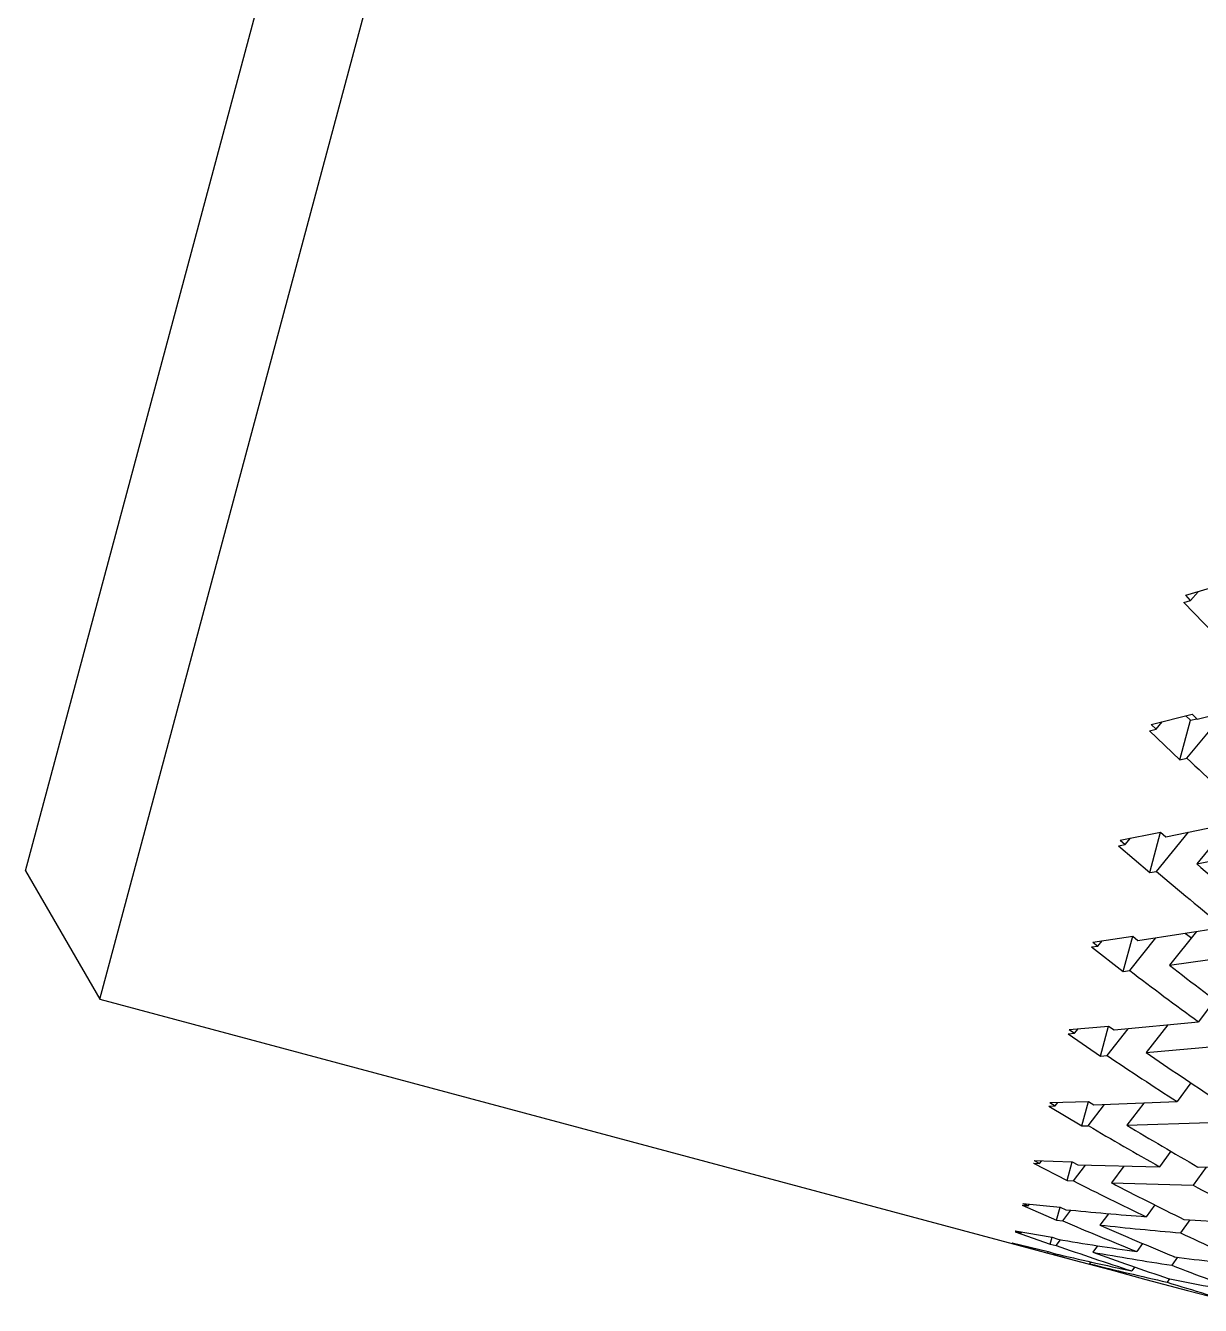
# Model space of a CAD drawing. Extents: x 0 to 420, y 0 to 297.
# Drawn here: x 132.4456 to 132.7566, y 256.1127 to 256.4516 of the extents above; entities that cross this region are included whole.
import ezdxf

# ---------------------------------------------------------------- set-up
doc = ezdxf.new("R2010")
doc.units = 0
doc.layers.get('0').update_dxf_attribs({"linetype": 'CONTINUOUS'})

msp = doc.modelspace()

# ---------------------------------------------------------------- linework, layer by layer
at = {"color": 7}
for p, q in [((132.46521, 256.193756), (132.978149, 258.108124)), ((132.445557, 256.227783), (132.945023, 258.091766)), ((132.752686, 256.30072), (132.763733, 256.303986)), ((132.753983, 256.299347), (132.755966, 256.301666)), ((132.752182, 256.298828), (132.753983, 256.299347)), ((132.760132, 256.290588), (132.752182, 256.298828)), ((132.753983, 256.299347), (132.752686, 256.30072)), ((132.755737, 256.267914), (132.779129, 256.273865)), ((132.74353, 256.26651), (132.754425, 256.269226)), ((132.751175, 256.257141), (132.753998, 256.267639)), ((132.752747, 256.268799), (132.753998, 256.267639)), ((132.75296, 256.257568), (132.763168, 256.269775)), ((132.753998, 256.267639), (132.755646, 256.268005)), ((132.754425, 256.269226), (132.755737, 256.267914)), ((132.743073, 256.264832), (132.744843, 256.265259)), ((132.743073, 256.264832), (132.751175, 256.257141)), ((132.74353, 256.26651), (132.744843, 256.265259)), ((132.744843, 256.265259), (132.74649, 256.267242)), ((132.751175, 256.257141), (132.75296, 256.257568)), ((132.747406, 256.236786), (132.770462, 256.241516)), ((132.735306, 256.23584), (132.746048, 256.237976)), ((132.743164, 256.227264), (132.746048, 256.237976)), ((132.744934, 256.2276), (132.753387, 256.237976)), ((132.746048, 256.237976), (132.747406, 256.236786)), ((132.764252, 256.240204), (132.755615, 256.229614)), ((132.734924, 256.234344), (132.736649, 256.23468)), ((132.734924, 256.234344), (132.743164, 256.227264)), ((132.735306, 256.23584), (132.736649, 256.23468)), ((132.736649, 256.23468), (132.738037, 256.236389)), ((132.755615, 256.229614), (132.778687, 256.234192)), ((132.445557, 256.227783), (132.46521, 256.193756)), ((132.743164, 256.227264), (132.744934, 256.2276)), ((132.728088, 256.208893), (132.738647, 256.210419)), ((132.73616, 256.20108), (132.738647, 256.210419)), ((132.7379, 256.201324), (132.744812, 256.210022)), ((132.738647, 256.210419), (132.740051, 256.20932)), ((132.740051, 256.20932), (132.762772, 256.212799)), ((132.755524, 256.211639), (132.748413, 256.202728)), ((132.752625, 256.211182), (132.754211, 256.209991)), ((132.727737, 256.207581), (132.729446, 256.207825)), ((132.727737, 256.207581), (132.73616, 256.20108)), ((132.728088, 256.208893), (132.729446, 256.207825)), ((132.729446, 256.207825), (132.730576, 256.209229)), ((132.748413, 256.202728), (132.771149, 256.206055)), ((132.73616, 256.20108), (132.7379, 256.201324)), ((132.46521, 256.193756), (132.723114, 256.124664)), ((132.760376, 256.193573), (132.756073, 256.187805)), ((132.721863, 256.185699), (132.732285, 256.186615)), ((132.730164, 256.178711), (132.732285, 256.186615)), ((132.732285, 256.186615), (132.733704, 256.185608)), ((132.733704, 256.185608), (132.756073, 256.187805)), ((132.747955, 256.186951), (132.742249, 256.179626)), ((132.721558, 256.184601), (132.723267, 256.184723)), ((132.721558, 256.184601), (132.730164, 256.178711)), ((132.721863, 256.185699), (132.723267, 256.184723)), ((132.723267, 256.184723), (132.724182, 256.185883)), ((132.731873, 256.178833), (132.737427, 256.185944)), ((132.742249, 256.179626), (132.764603, 256.181641)), ((132.730164, 256.178711), (132.731873, 256.178833)), ((132.754059, 256.1716), (132.750397, 256.166626)), ((132.716705, 256.166382), (132.726929, 256.166687)), ((132.716705, 256.166382), (132.718124, 256.165527)), ((132.718124, 256.165527), (132.718811, 256.166443)), ((132.72522, 256.160248), (132.726929, 256.166687)), ((132.726898, 256.160248), (132.731201, 256.165863)), ((132.726929, 256.166687), (132.728378, 256.165771)), ((132.728378, 256.165771), (132.750397, 256.166626)), ((132.741562, 256.166229), (132.737091, 256.160431)), ((132.716461, 256.165466), (132.718124, 256.165527)), ((132.716461, 256.165466), (132.72522, 256.160248)), ((132.72522, 256.160248), (132.726898, 256.160248)), ((132.737091, 256.160431), (132.759109, 256.161102)), ((132.748749, 256.153473), (132.745789, 256.149384)), ((132.712402, 256.15033), (132.71402, 256.150269)), ((132.712402, 256.15033), (132.721313, 256.145721)), ((132.712585, 256.151031), (132.722656, 256.150665)), ((132.712585, 256.151031), (132.71402, 256.150269)), ((132.71402, 256.150269), (132.714554, 256.15094)), ((132.721313, 256.145721), (132.722656, 256.150665)), ((132.722656, 256.150665), (132.724121, 256.149872)), ((132.722977, 256.14563), (132.726166, 256.149811)), ((132.724121, 256.149872), (132.745789, 256.149384)), ((132.736328, 256.149567), (132.733002, 256.145172)), ((132.758133, 256.149292), (132.754639, 256.144501)), ((132.755951, 256.149292), (132.778183, 256.149414)), ((132.721313, 256.145721), (132.722977, 256.14563)), ((132.733002, 256.145172), (132.754639, 256.144501)), ((132.709412, 256.139191), (132.711014, 256.139038)), ((132.709412, 256.139191), (132.718506, 256.135254)), ((132.709534, 256.139679), (132.719437, 256.138672)), ((132.709534, 256.139679), (132.711014, 256.139038)), ((132.711014, 256.139038), (132.711365, 256.139496)), ((132.744476, 256.139282), (132.742218, 256.136139)), ((132.718506, 256.135254), (132.719437, 256.138672)), ((132.719437, 256.138672), (132.720932, 256.138)), ((132.720154, 256.135071), (132.722275, 256.137878)), ((132.732269, 256.136963), (132.72998, 256.133942)), ((132.752228, 256.135406), (132.774109, 256.134155)), ((132.70752, 256.132141), (132.709106, 256.131866)), ((132.70752, 256.132141), (132.716797, 256.128845)), ((132.707581, 256.132416), (132.717316, 256.130768)), ((132.707581, 256.132416), (132.709106, 256.131866)), ((132.709106, 256.131866), (132.70929, 256.132111)), ((132.718506, 256.135254), (132.720154, 256.135071)), ((132.753754, 256.135315), (132.751282, 256.131866)), ((132.706726, 256.129211), (132.716293, 256.126923)), ((132.706726, 256.129211), (132.708282, 256.128784)), ((132.706726, 256.12915), (132.708282, 256.128784)), ((132.706726, 256.12915), (132.716187, 256.126526)), ((132.708282, 256.128784), (132.708313, 256.128815)), ((132.716797, 256.128845), (132.717316, 256.130768)), ((132.716797, 256.128845), (132.718384, 256.12854)), ((132.717316, 256.130768), (132.718842, 256.130188)), ((132.718384, 256.12854), (132.719543, 256.130066)), ((132.741272, 256.129059), (132.739746, 256.126923)), ((132.716187, 256.126526), (132.716293, 256.126923)), ((132.716187, 256.126526), (132.717743, 256.126129)), ((132.716293, 256.126923), (132.717834, 256.126434)), ((132.717743, 256.126129), (132.717972, 256.126404)), ((132.717743, 256.126129), (132.723114, 256.124664)), ((132.72937, 256.128479), (132.728058, 256.12677)), ((132.750519, 256.125458), (132.748978, 256.123291)), ((132.723114, 256.124664), (132.73262, 256.122162)), ((132.7276, 256.124176), (132.727249, 256.123688)), ((132.727249, 256.123688), (132.742096, 256.119568)), ((132.73912, 256.122833), (132.738388, 256.121796)), ((132.742096, 256.119568), (132.753159, 256.116608)), ((132.748413, 256.11972), (132.747772, 256.118835)), ((132.753159, 256.116608), (132.768341, 256.112671))]:
    msp.add_line(p, q, dxfattribs=at)
for centre, radius, start, end in [((133.574661, 257.135834), 1.202708, 226.905704, 228.036633), ((133.464783, 257.076385), 1.112927, 229.699826, 230.8928), ((133.484406, 257.072083), 1.113959, 229.138848, 230.338489), ((133.36676, 257.027496), 1.038291, 232.72228, 233.972177), ((133.385529, 257.022125), 1.037931, 232.133763, 233.391707), ((133.297455, 256.983063), 0.976608, 235.352968, 236.661728), ((133.279526, 256.989716), 0.978477, 235.965636, 237.264643), ((133.201782, 256.963745), 0.933324, 239.414554, 240.75196), ((133.218994, 256.955627), 0.92983, 238.78257, 240.131669), ((133.132233, 256.950409), 0.902858, 243.044772, 244.407026), ((133.148865, 256.940643), 0.897617, 242.399674, 243.775725), ((133.207275, 256.973663), 0.94466, 241.370747, 242.705694), ((132.821045, 257.160187), 1.02706, 264.406196, 265.598719), ((133.069397, 256.950775), 0.887341, 246.822837, 248.19386), ((132.838364, 257.137146), 1.009033, 263.834481, 265.048657), ((133.085602, 256.939148), 0.880219, 246.172063, 247.559049), ((132.876816, 257.079437), 0.962323, 260.551551, 261.812281), ((133.139481, 256.965759), 0.919816, 245.035922, 246.389734), ((132.930328, 257.02005), 0.918524, 256.6234, 257.93761), ((133.011581, 256.966034), 0.88733, 250.706735, 252.068777), ((133.027573, 256.952301), 0.87817, 250.058666, 251.438692), ((132.893387, 257.059387), 0.947166, 259.948268, 261.230335), ((132.883499, 257.127655), 1.010991, 262.388196, 263.615717), ((132.946472, 257.002716), 0.905945, 255.995883, 257.330475), ((133.07782, 256.972168), 0.910339, 248.825332, 250.181548), ((133.020508, 256.994171), 0.916858, 252.694579, 254.035509), ((132.938583, 257.059662), 0.958978, 258.539275, 259.824197)]:
    msp.add_arc(centre, radius, start, end, dxfattribs=at)

doc.saveas('drawing.dxf')
